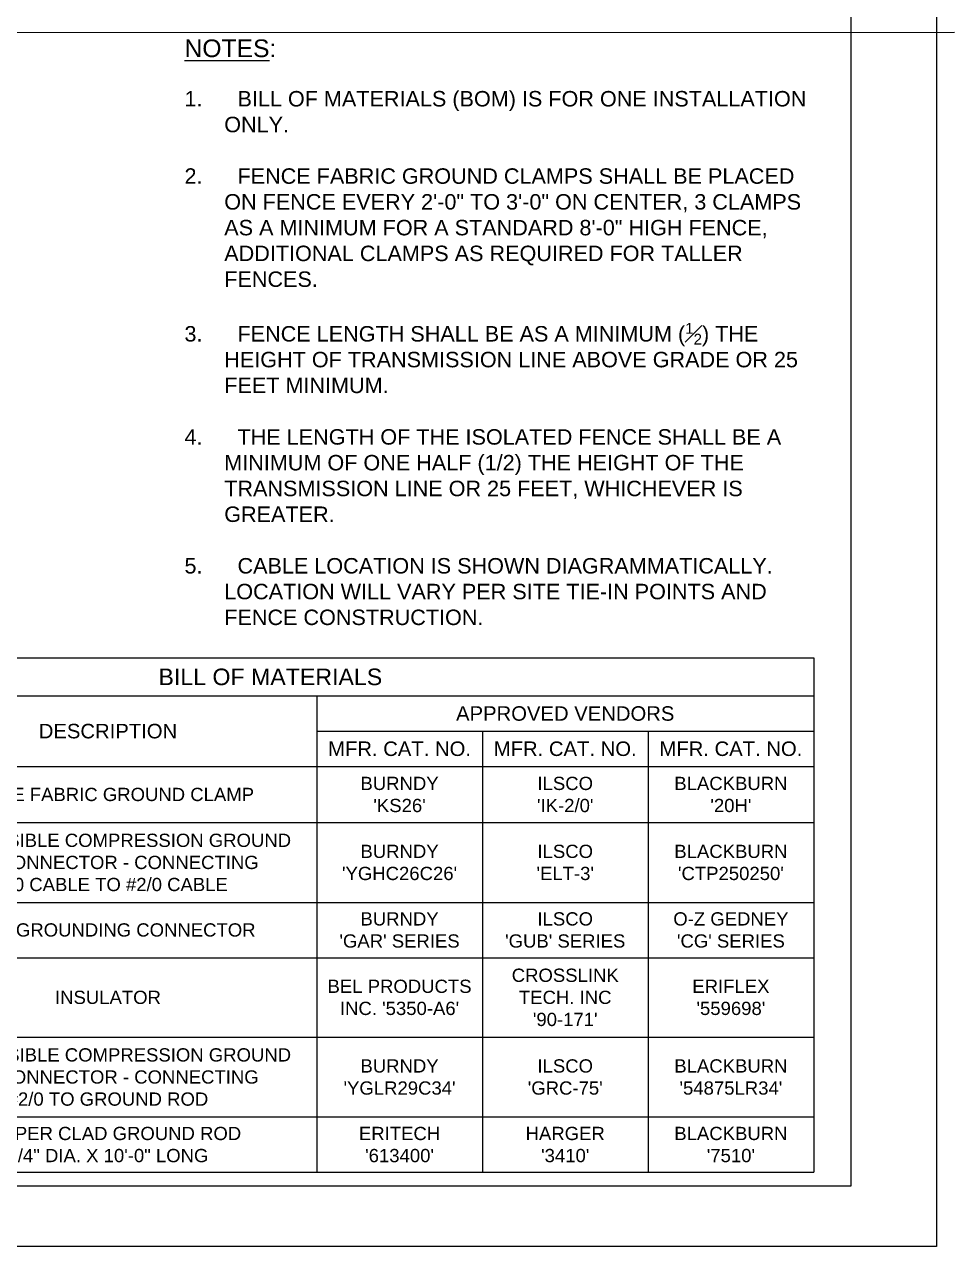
# Model space of a CAD drawing. Header units: feet. Extents: x -6 to 155, y -13 to 44.
# Drawn here: x 25.21 to 32.55, y 0 to 9.64 of the extents above; entities that cross this region are included whole.
import ezdxf

# ---------------------------------------------------------------- set-up
doc = ezdxf.new("R2010")
doc.units = ezdxf.units.FT
doc.header["$MEASUREMENT"] = 0
doc.layers.add('G-ANNO-TEXT', color=1, linetype='Continuous')
doc.layers.add('G-BRDR', color=5, linetype='Continuous')
doc.styles.add('NEI-A', font='arial.ttf')

# ---------------------------------------------------------------- blocks, each defined once
blk = doc.blocks.new('*T6')
at = {"layer": 'G-ANNO-TEXT', "color": 0, "linetype": 'ByBlock', "lineweight": -2, "transparency": 16777216}
for p, q in [((0, 0), (8.5727, 0)), ((0, 0), (0, -4.057)), ((8.5727, 0), (8.5727, -4.057)), ((0, -0.2997), (8.5727, -0.2997)), ((0.575, -0.2997), (0.575, -4.057)), ((1.3591, -0.2997), (1.3591, -4.057)), ((4.6523, -0.2997), (4.6523, -4.057)), ((4.6523, -0.5776), (8.5727, -0.5776)), ((5.9591, -0.5776), (5.9591, -4.057)), ((7.2659, -0.5776), (7.2659, -4.057)), ((0, -0.8556), (8.5727, -0.8556)), ((0, -1.2988), (8.5727, -1.2988)), ((0, -1.9278), (8.5727, -1.9278)), ((0, -2.3641), (8.5727, -2.3641)), ((0, -2.9915), (8.5727, -2.9915)), ((0, -3.6205), (8.5727, -3.6205)), ((0, -4.057), (8.5727, -4.057))]:
    blk.add_line(p, q, dxfattribs=at)
at = {"layer": 'G-ANNO-TEXT', "color": 0, "transparency": 16777216, "attachment_point": 5, "style": 'NEI-A'}
for s, insert, char_height, width in [('BILL OF MATERIALS', (4.2864, -0.1498), 0.130682, 8.447273), ('APPROVED VENDORS', (6.6125, -0.4387), 0.114373, 3.795), ('ITEM\\PNO.', (0.2875, -0.5776), 0.11437, 0.449545), ('QTY.', (0.967, -0.5776), 0.11437, 0.658636), ('DESCRIPTION', (3.0057, -0.5776), 0.114373, 3.167727), ('MFR. CAT. NO.', (5.3057, -0.7166), 0.114373, 1.241477), ('MFR. CAT. NO.', (6.6125, -0.7166), 0.114373, 1.241477), ('MFR. CAT. NO.', (7.9193, -0.7166), 0.114373, 1.241477), ("AS\\PREQ'D", (0.967, -1.0772), 0.10455, 0.71875), ("BURNDY\\P'KS26'", (5.3057, -1.0772), 0.10455, 1.241477), ("ILSCO\\P'IK-2/0'", (6.6125, -1.0772), 0.10455, 1.241477), ("BLACKBURN\\P'20H'", (7.9193, -1.0772), 0.10455, 1.241477), ('1', (0.2875, -1.0772), 0.1045, 0.509659), ('FENCE FABRIC GROUND CLAMP', (3.0057, -1.0772), 0.104545, 3.227841), ('\\A1;IRREVERSIBLE COMPRESSION GROUND\\PTAP CONNECTOR - CONNECTING\\P#2/0 CABLE TO #2/0 CABLE', (3.0057, -1.6133), 0.104545, 3.227841), ("BURNDY\\P'YGHC26C26'", (5.3057, -1.6133), 0.104545, 1.241477), ("ILSCO\\P'ELT-3'", (6.6125, -1.6133), 0.10455, 1.241477), ("BLACKBURN\\P'CTP250250'", (7.9193, -1.6133), 0.104545, 1.241477), ('2', (0.2875, -1.6133), 0.1045, 0.509659), ('2', (0.967, -1.6133), 0.1045, 0.71875), ("BURNDY\\P'GAR' SERIES", (5.3057, -2.146), 0.104545, 1.241477), ("ILSCO\\P'GUB' SERIES", (6.6125, -2.146), 0.104545, 1.241477), ("O-Z GEDNEY\\P'CG' SERIES", (7.9193, -2.146), 0.104545, 1.241477), ('3', (0.2875, -2.146), 0.1045, 0.509659), ('3', (0.967, -2.146), 0.1045, 0.71875), ('POST GROUNDING CONNECTOR', (3.0057, -2.146), 0.104545, 3.227841), ("CROSSLINK TECH. INC\\P'90-171'", (6.6125, -2.6778), 0.104545, 1.241477), ("BEL PRODUCTS INC. '5350-A6'", (5.3057, -2.6778), 0.104545, 1.241477), ("ERIFLEX\\P'559698'", (7.9193, -2.6778), 0.10455, 1.241477), ('4', (0.2875, -2.6778), 0.1045, 0.509659), ('12', (0.967, -2.6778), 0.10455, 0.71875), ('INSULATOR', (3.0057, -2.6778), 0.10455, 3.227841), ('\\A1;IRREVERSIBLE COMPRESSION GROUND\\PTAP CONNECTOR - CONNECTING\\P#2/0 TO GROUND ROD', (3.0057, -3.306), 0.104545, 3.227841), ('3\\PMIN.', (0.967, -3.306), 0.10455, 0.71875), ("BURNDY\\P'YGLR29C34'", (5.3057, -3.306), 0.104545, 1.241477), ("ILSCO\\P'GRC-75'", (6.6125, -3.306), 0.10455, 1.241477), ("BLACKBURN\\P'54875LR34'", (7.9193, -3.306), 0.104545, 1.241477), ('5', (0.2875, -3.306), 0.1045, 0.509659), ('\\A1;COPPER CLAD GROUND ROD \\P3/4" DIA. X 10\'-0" LONG', (3.0057, -3.8387), 0.104545, 3.227841), ("ERITECH\\P'613400'", (5.3057, -3.8387), 0.10455, 1.241477), ("HARGER\\P'3410'", (6.6125, -3.8387), 0.10455, 1.241477), ("BLACKBURN\\P'7510'", (7.9193, -3.8387), 0.10455, 1.241477), ('6', (0.2875, -3.8387), 0.1045, 0.509659), ('3', (0.967, -3.8387), 0.1045, 0.71875)]:
    blk.add_mtext(s, dxfattribs=dict(at, insert=insert, char_height=char_height, width=width))

msp = doc.modelspace()

# ---------------------------------------------------------------- linework, layer by layer
msp.add_lwpolyline([(0.73239, 20.9765), (31.73239, 20.9765), (31.73239, 0.4765), (0.73239, 0.4765)], close=True)
at = {"layer": 'Defpoints', "color": 5}
msp.add_lwpolyline([(0, 21.43182), (32.40909, 21.43182), (32.40909, 0), (0, 0)], close=True, dxfattribs=at)
at = {"layer": 'G-BRDR', "flags": 128}
msp.add_lwpolyline([(0, 9.57322), (32.55096, 9.58116)], dxfattribs=at)

# ---------------------------------------------------------------- block references
msp.add_blockref('*T6', (22.86735, 4.64301))

# ---------------------------------------------------------------- texts
at = {"layer": 'G-ANNO-TEXT', "insert": (26.47657, 9.52241), "char_height": 0.10454545, "width": 5.0712987, "attachment_point": 1, "style": 'NEI-A'}
msp.add_mtext('\\A1;{\\H1.3333x;\\LNOTES\\l:\\P\\pxi-2,l2;}\\P\\pi-3,l3;{\\H1.1667x;1.^IBILL OF MATERIALS (BOM) IS FOR ONE INSTALLATION ONLY.\\P\\P2.^IFENCE FABRIC GROUND CLAMPS SHALL BE PLACED ON FENCE EVERY 2\'-0" TO 3\'-0" ON CENTER, 3 CLAMPS AS A MINIMUM FOR A STANDARD 8\'-0" HIGH FENCE, ADDITIONAL CLAMPS AS REQUIRED FOR TALLER FENCES.\\P\\P3.^IFENCE LENGTH SHALL BE AS A MINIMUM (\\H0.7x;\\S1#2;\\H1.4286x;) THE HEIGHT OF TRANSMISSION LINE ABOVE GRADE OR 25 FEET MINIMUM.^J\\P4.^ITHE LENGTH OF THE ISOLATED FENCE SHALL BE A MINIMUM OF ONE HALF (1/2) THE HEIGHT OF THE TRANSMISSION LINE OR 25 FEET, WHICHEVER IS GREATER.\\P\\P5.^ICABLE LOCATION IS SHOWN DIAGRAMMATICALLY. LOCATION WILL VARY PER SITE TIE-IN POINTS AND FENCE CONSTRUCTION.}', dxfattribs=at)

doc.saveas('drawing.dxf')
